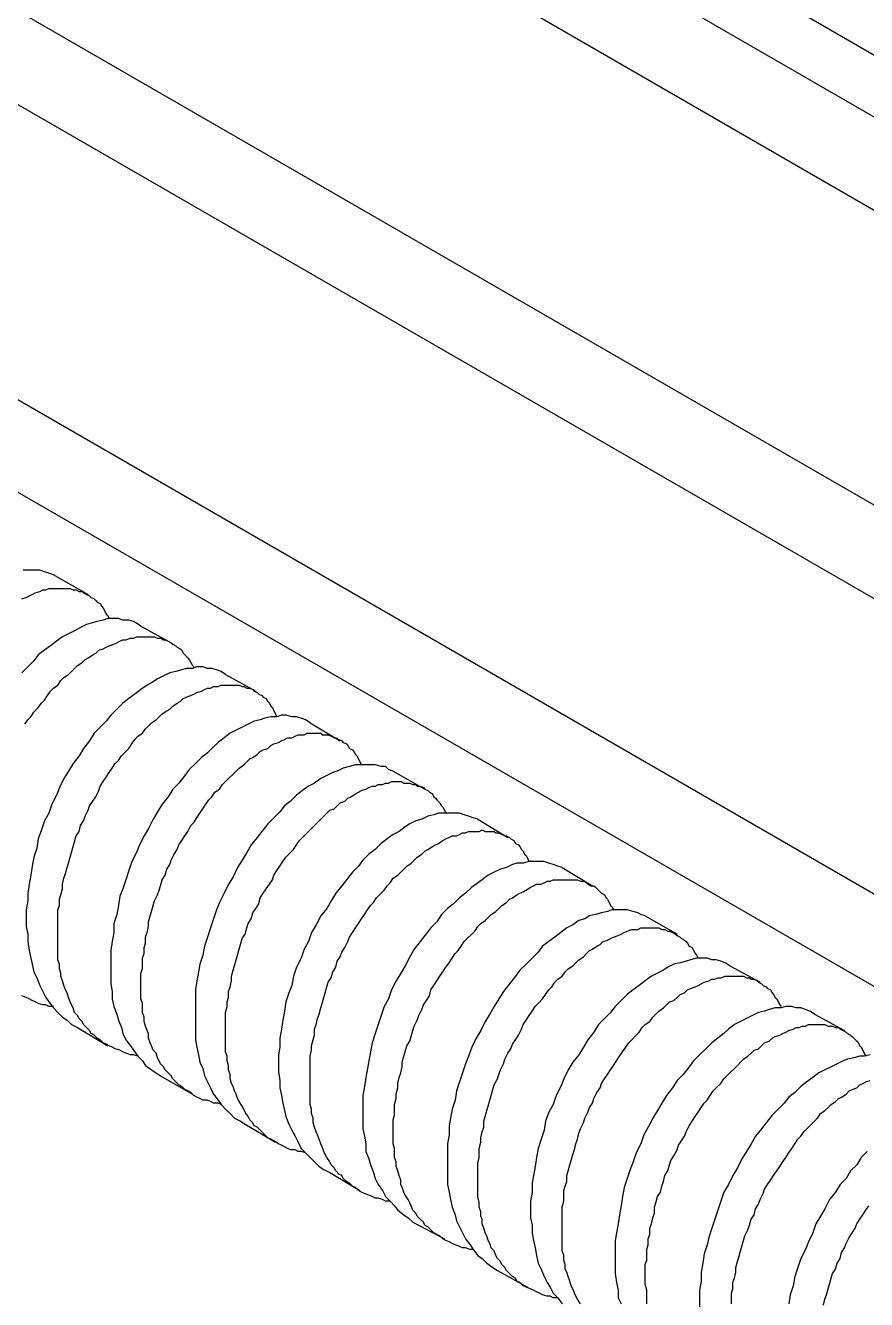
# Model space of a CAD drawing. Extents: x 23 to 317, y -101 to 289.
# Drawn here: x 85.53 to 93.89, y 78.09 to 90.76 of the extents above; entities that cross this region are included whole.
import ezdxf

# ---------------------------------------------------------------- set-up
doc = ezdxf.new("R2010")
doc.units = 0
doc.layers.get('0').update_dxf_attribs({"linetype": 'CONTINUOUS'})

msp = doc.modelspace()

# ---------------------------------------------------------------- linework, layer by layer
at = {"color": 7}
for points in [[(66.250949, 106.472895), (107.510747, 82.63857)], [(67.61677, 105.062047), (107.961018, 81.768047)], [(67.871923, 103.996407), (108.636424, 80.447253)], [(67.61677, 101.204729), (110.37747, 76.51489)], [(67.871923, 100.12408), (110.37747, 75.58433)], [(70.648592, 95.591355), (110.37747, 72.642562)], [(70.813691, 94.570742), (110.37747, 71.727012)], [(85.837721, 85.280158), (85.807703, 85.295167), (85.762676, 85.310176), (85.717649, 85.325185), (85.672622, 85.340194), (85.612586, 85.340194), (85.567559, 85.340194), (85.507523, 85.340194)], [(85.837721, 85.280158), (86.152911, 85.10005)], [(85.492514, 85.055023), (85.537541, 85.070032), (85.567559, 85.085041), (85.597577, 85.10005), (85.627595, 85.115059), (85.672622, 85.130068), (85.70264, 85.145077), (85.732658, 85.145077), (85.762676, 85.160086), (85.792694, 85.160086), (85.822712, 85.160086), (85.85273, 85.160086), (85.897757, 85.160086), (85.927775, 85.160086), (85.942784, 85.160086), (85.972802, 85.160086), (86.00282, 85.145077), (86.032838, 85.145077), (86.062856, 85.130068), (86.092874, 85.130068), (86.107883, 85.115059), (86.137901, 85.10005), (86.16792, 85.085041), (86.182929, 85.070032), (86.212947, 85.055023), (86.227956, 85.040014), (86.242965, 85.025005), (86.272983, 85.009996), (86.287992, 84.979978), (86.303001, 84.964968), (86.31801, 84.93495), (86.333019, 84.904932), (86.348028, 84.889923), (86.363037, 84.859905)], [(86.678226, 84.78486), (86.633199, 84.814878), (86.603181, 84.829887), (86.558154, 84.844896), (86.498118, 84.844896), (86.453091, 84.859905), (86.408064, 84.859905), (86.348028, 84.859905), (86.303001, 84.844896), (86.242965, 84.829887), (86.182929, 84.814878), (86.137901, 84.799869), (86.077865, 84.769851), (86.017829, 84.739833), (85.957793, 84.709815), (85.897757, 84.679797), (85.837721, 84.63477), (85.777685, 84.589743), (85.717649, 84.544716), (85.657613, 84.499689), (85.612586, 84.439653), (85.55255, 84.379617), (85.492514, 84.319581)], [(86.678226, 84.78486), (86.978407, 84.619761)], [(85.522532, 83.809274), (85.55255, 83.854301), (85.582568, 83.884319), (85.612586, 83.929346), (85.657613, 83.974373), (85.687631, 84.0194), (85.717649, 84.049418), (85.747667, 84.094445), (85.777685, 84.139472), (85.807703, 84.16949), (85.85273, 84.199508), (85.882748, 84.244535), (85.912766, 84.274554), (85.957793, 84.304572), (85.987811, 84.33459), (86.017829, 84.364608), (86.047847, 84.394626), (86.092874, 84.424644), (86.122892, 84.454662), (86.152911, 84.469671), (86.197938, 84.499689), (86.227956, 84.514698), (86.257974, 84.544716), (86.303001, 84.559725), (86.333019, 84.574734), (86.363037, 84.589743), (86.408064, 84.604752), (86.438082, 84.619761), (86.4681, 84.63477), (86.498118, 84.649779), (86.528136, 84.649779), (86.573163, 84.664788), (86.603181, 84.664788), (86.633199, 84.679797), (86.663217, 84.679797), (86.693235, 84.679797), (86.723253, 84.679797), (86.753271, 84.679797), (86.783289, 84.679797), (86.813307, 84.679797), (86.843325, 84.664788), (86.873344, 84.664788), (86.903362, 84.649779), (86.918371, 84.649779), (86.948389, 84.63477), (86.978407, 84.619761), (86.993416, 84.604752), (87.023434, 84.589743), (87.038443, 84.574734), (87.068461, 84.559725), (87.08347, 84.544716), (87.098479, 84.514698), (87.113488, 84.499689), (87.143506, 84.469671), (87.158515, 84.454662), (87.173524, 84.424644), (87.188533, 84.394626), (87.203542, 84.379617)], [(87.518731, 84.304572), (87.473704, 84.33459), (87.428677, 84.349599), (87.38365, 84.364608), (87.338623, 84.364608), (87.293596, 84.379617), (87.23356, 84.379617), (87.188533, 84.364608), (87.128497, 84.364608), (87.08347, 84.349599), (87.023434, 84.33459), (86.963398, 84.319581), (86.903362, 84.289563), (86.843325, 84.259545), (86.798298, 84.229526), (86.738262, 84.199508), (86.678226, 84.154481), (86.61819, 84.109454), (86.558154, 84.064427), (86.498118, 84.0194), (86.438082, 83.959364), (86.378046, 83.899328), (86.333019, 83.839292), (86.272983, 83.779256), (86.212947, 83.71922), (86.16792, 83.644175), (86.107883, 83.56913), (86.062856, 83.494084), (86.00282, 83.419039), (85.957793, 83.343994), (85.912766, 83.268949), (85.867739, 83.178895), (85.837721, 83.10385), (85.792694, 83.013796), (85.762676, 82.923742), (85.717649, 82.848697), (85.687631, 82.758642), (85.657613, 82.668588), (85.642604, 82.578534), (85.612586, 82.48848), (85.597577, 82.398426), (85.582568, 82.308372), (85.567559, 82.218318), (85.55255, 82.128264), (85.55255, 82.053218), (85.537541, 81.963164), (85.537541, 81.888119), (85.537541, 81.798065), (85.55255, 81.72302), (85.55255, 81.647975), (85.567559, 81.557921), (85.582568, 81.482876), (85.597577, 81.42284), (85.612586, 81.347794), (85.642604, 81.287758), (85.672622, 81.212713), (85.70264, 81.152677), (85.732658, 81.092641), (85.762676, 81.047614), (85.807703, 80.987578), (85.85273, 80.942551), (85.897757, 80.897524), (85.942784, 80.867506), (85.987811, 80.822479), (86.047847, 80.792461)], [(87.518731, 84.304572), (87.818912, 84.139472)], [(86.648208, 80.507289), (86.603181, 80.522298), (86.573163, 80.522298), (86.528136, 80.537307), (86.498118, 80.552316), (86.4681, 80.567325), (86.423073, 80.582334), (86.393055, 80.597343), (86.363037, 80.612352), (86.333019, 80.627361), (86.303001, 80.64237), (86.272983, 80.672389), (86.242965, 80.687398), (86.212947, 80.717416), (86.182929, 80.732425), (86.16792, 80.762443), (86.137901, 80.792461), (86.107883, 80.822479), (86.092874, 80.852497), (86.062856, 80.882515), (86.047847, 80.912533), (86.017829, 80.942551), (86.00282, 80.987578), (85.987811, 81.017596), (85.972802, 81.047614), (85.957793, 81.092641), (85.942784, 81.137668), (85.927775, 81.167686), (85.912766, 81.212713), (85.897757, 81.25774), (85.882748, 81.302767), (85.882748, 81.332785), (85.867739, 81.377813), (85.867739, 81.42284), (85.85273, 81.467867), (85.85273, 81.527903), (85.85273, 81.57293), (85.85273, 81.617957), (85.85273, 81.662984), (85.85273, 81.708011), (85.85273, 81.768047), (85.85273, 81.813074), (85.85273, 81.858101), (85.85273, 81.918137), (85.85273, 81.963164), (85.867739, 82.008191), (85.867739, 82.068227), (85.882748, 82.113255), (85.897757, 82.173291), (85.897757, 82.218318), (85.912766, 82.278354), (85.927775, 82.323381), (85.942784, 82.383417), (85.957793, 82.428444), (85.972802, 82.48848), (85.987811, 82.533507), (86.00282, 82.593543), (86.017829, 82.63857), (86.032838, 82.698606), (86.062856, 82.743633), (86.077865, 82.803669), (86.107883, 82.848697), (86.122892, 82.893724), (86.152911, 82.95376), (86.16792, 82.998787), (86.197938, 83.043814), (86.227956, 83.088841), (86.257974, 83.148877), (86.272983, 83.193904), (86.303001, 83.238931), (86.333019, 83.283958), (86.363037, 83.328985), (86.393055, 83.374012), (86.423073, 83.419039), (86.453091, 83.449057), (86.483109, 83.494084), (86.528136, 83.539112), (86.558154, 83.56913), (86.588172, 83.614157), (86.61819, 83.659184), (86.648208, 83.689202), (86.693235, 83.71922), (86.723253, 83.764247), (86.753271, 83.794265), (86.783289, 83.824283), (86.828316, 83.854301), (86.858334, 83.884319), (86.888353, 83.914337), (86.93338, 83.944355), (86.963398, 83.959364), (86.993416, 83.989382), (87.038443, 84.0194), (87.068461, 84.034409), (87.098479, 84.064427), (87.128497, 84.079436), (87.173524, 84.094445), (87.203542, 84.109454), (87.23356, 84.124463), (87.278587, 84.139472), (87.308605, 84.154481), (87.338623, 84.16949), (87.368641, 84.16949), (87.398659, 84.184499), (87.443686, 84.184499), (87.473704, 84.199508), (87.503722, 84.199508), (87.53374, 84.199508), (87.563758, 84.199508), (87.593777, 84.199508), (87.623795, 84.199508), (87.653813, 84.199508), (87.683831, 84.184499), (87.69884, 84.184499), (87.728858, 84.16949), (87.758876, 84.16949), (87.788894, 84.154481), (87.803903, 84.139472), (87.833921, 84.124463), (87.84893, 84.109454), (87.878948, 84.094445), (87.893957, 84.079436), (87.923975, 84.064427), (87.938984, 84.034409), (87.953993, 84.0194), (87.969002, 83.989382), (87.984011, 83.974373), (87.99902, 83.944355), (88.014029, 83.914337), (88.029038, 83.884319)], [(88.359237, 83.824283), (88.31421, 83.854301), (88.269182, 83.86931), (88.224155, 83.884319), (88.179128, 83.884319), (88.119092, 83.899328), (88.074065, 83.899328), (88.029038, 83.884319), (87.969002, 83.884319), (87.908966, 83.86931), (87.863939, 83.854301), (87.803903, 83.839292), (87.743867, 83.809274), (87.683831, 83.779256), (87.623795, 83.749238), (87.563758, 83.71922), (87.503722, 83.674193), (87.443686, 83.629166), (87.398659, 83.584139), (87.338623, 83.524102), (87.278587, 83.479075), (87.218551, 83.419039), (87.158515, 83.359003), (87.113488, 83.298967), (87.053452, 83.223922), (86.993416, 83.163886), (86.948389, 83.088841), (86.888353, 83.013796), (86.843325, 82.938751), (86.798298, 82.863706), (86.753271, 82.773651), (86.708244, 82.698606), (86.663217, 82.608552), (86.633199, 82.533507), (86.588172, 82.443453), (86.558154, 82.353399), (86.528136, 82.263345), (86.498118, 82.173291), (86.4681, 82.098246), (86.453091, 82.008191), (86.438082, 81.918137), (86.408064, 81.828083), (86.408064, 81.738029), (86.393055, 81.647975), (86.378046, 81.557921), (86.378046, 81.482876), (86.378046, 81.392822), (86.378046, 81.317776), (86.378046, 81.227722), (86.393055, 81.152677), (86.393055, 81.077632), (86.408064, 81.002587), (86.438082, 80.927542), (86.453091, 80.867506), (86.483109, 80.792461), (86.498118, 80.732425), (86.528136, 80.672389), (86.573163, 80.612352), (86.603181, 80.567325), (86.648208, 80.507289), (86.693235, 80.462262), (86.723253, 80.417235), (86.783289, 80.372208), (86.828316, 80.34219), (86.873344, 80.312172)], [(88.359237, 83.824283), (88.659417, 83.644175)], [(87.473704, 80.027001), (87.443686, 80.04201), (87.398659, 80.04201), (87.368641, 80.057019), (87.338623, 80.072028), (87.293596, 80.072028), (87.263578, 80.087037), (87.23356, 80.102046), (87.203542, 80.117055), (87.173524, 80.147073), (87.143506, 80.162082), (87.113488, 80.177091), (87.08347, 80.207109), (87.053452, 80.222118), (87.023434, 80.252136), (86.993416, 80.282154), (86.978407, 80.312172), (86.948389, 80.34219), (86.918371, 80.372208), (86.903362, 80.402226), (86.873344, 80.432244), (86.858334, 80.462262), (86.843325, 80.49228), (86.828316, 80.537307), (86.798298, 80.567325), (86.783289, 80.612352), (86.76828, 80.64237), (86.753271, 80.687398), (86.753271, 80.732425), (86.738262, 80.762443), (86.723253, 80.80747), (86.708244, 80.852497), (86.708244, 80.897524), (86.693235, 80.942551), (86.693235, 80.987578), (86.693235, 81.032605), (86.678226, 81.077632), (86.678226, 81.137668), (86.678226, 81.182695), (86.678226, 81.227722), (86.678226, 81.272749), (86.678226, 81.332785), (86.693235, 81.377813), (86.693235, 81.42284), (86.693235, 81.482876), (86.708244, 81.527903), (86.708244, 81.587939), (86.723253, 81.632966), (86.723253, 81.693002), (86.738262, 81.738029), (86.753271, 81.798065), (86.753271, 81.843092), (86.76828, 81.903128), (86.783289, 81.948155), (86.798298, 82.008191), (86.813307, 82.053218), (86.843325, 82.113255), (86.858334, 82.158282), (86.873344, 82.203309), (86.888353, 82.263345), (86.918371, 82.308372), (86.93338, 82.368408), (86.963398, 82.413435), (86.978407, 82.458462), (87.008425, 82.518498), (87.038443, 82.563525), (87.053452, 82.608552), (87.08347, 82.653579), (87.113488, 82.698606), (87.143506, 82.743633), (87.173524, 82.803669), (87.203542, 82.833688), (87.23356, 82.878715), (87.263578, 82.923742), (87.293596, 82.968769), (87.323614, 83.013796), (87.353632, 83.058823), (87.38365, 83.088841), (87.413668, 83.133868), (87.458695, 83.163886), (87.488713, 83.208913), (87.518731, 83.238931), (87.548749, 83.268949), (87.593777, 83.313976), (87.623795, 83.343994), (87.653813, 83.374012), (87.69884, 83.40403), (87.728858, 83.434048), (87.758876, 83.464066), (87.788894, 83.479075), (87.833921, 83.509093), (87.863939, 83.539112), (87.893957, 83.554121), (87.938984, 83.56913), (87.969002, 83.599148), (87.99902, 83.614157), (88.044047, 83.629166), (88.074065, 83.644175), (88.104083, 83.659184), (88.134101, 83.674193), (88.179128, 83.674193), (88.209146, 83.689202), (88.239164, 83.704211), (88.269182, 83.704211), (88.2992, 83.704211), (88.329219, 83.71922), (88.359237, 83.71922), (88.404264, 83.71922), (88.434282, 83.71922), (88.4643, 83.71922), (88.479309, 83.704211), (88.509327, 83.704211), (88.539345, 83.704211), (88.569363, 83.689202), (88.599381, 83.674193), (88.61439, 83.674193), (88.644408, 83.659184), (88.674426, 83.644175), (88.689435, 83.629166), (88.719453, 83.614157), (88.734462, 83.599148), (88.749471, 83.56913), (88.779489, 83.554121), (88.794498, 83.539112), (88.809507, 83.509093), (88.824516, 83.494084), (88.839525, 83.464066), (88.854534, 83.434048), (88.869543, 83.40403)], [(89.184733, 83.343994), (89.139706, 83.359003), (89.109688, 83.389021), (89.064661, 83.389021), (89.004624, 83.40403), (88.959597, 83.40403), (88.91457, 83.40403), (88.854534, 83.40403), (88.809507, 83.40403), (88.749471, 83.389021), (88.689435, 83.374012), (88.629399, 83.343994), (88.584372, 83.328985), (88.524336, 83.298967), (88.4643, 83.268949), (88.404264, 83.223922), (88.344228, 83.193904), (88.284191, 83.148877), (88.224155, 83.10385), (88.164119, 83.043814), (88.104083, 82.998787), (88.059056, 82.938751), (87.99902, 82.878715), (87.938984, 82.818679), (87.878948, 82.743633), (87.833921, 82.683597), (87.773885, 82.608552), (87.728858, 82.533507), (87.683831, 82.458462), (87.638804, 82.383417), (87.593777, 82.293363), (87.548749, 82.218318), (87.503722, 82.128264), (87.458695, 82.038209), (87.428677, 81.963164), (87.398659, 81.87311), (87.368641, 81.783056), (87.338623, 81.693002), (87.308605, 81.602948), (87.293596, 81.512894), (87.263578, 81.42284), (87.248569, 81.347794), (87.23356, 81.25774), (87.218551, 81.167686), (87.218551, 81.077632), (87.218551, 81.002587), (87.218551, 80.912533), (87.218551, 80.837488), (87.218551, 80.747434), (87.218551, 80.672389), (87.23356, 80.597343), (87.248569, 80.522298), (87.263578, 80.447253), (87.293596, 80.387217), (87.308605, 80.312172), (87.338623, 80.252136), (87.368641, 80.1921), (87.398659, 80.132064), (87.443686, 80.072028), (87.473704, 80.027001), (87.518731, 79.981974), (87.563758, 79.936947), (87.608786, 79.891919), (87.668822, 79.861901), (87.713849, 79.831883)], [(89.184733, 83.343994), (89.499922, 83.163886)], [(88.31421, 79.546712), (88.269182, 79.561721), (88.239164, 79.561721), (88.209146, 79.57673), (88.164119, 79.57673), (88.134101, 79.591739), (88.104083, 79.606748), (88.074065, 79.621757), (88.044047, 79.636766), (87.99902, 79.666784), (87.969002, 79.681793), (87.938984, 79.696802), (87.908966, 79.72682), (87.893957, 79.741829), (87.863939, 79.771847), (87.833921, 79.801865), (87.803903, 79.816874), (87.788894, 79.846892), (87.758876, 79.87691), (87.743867, 79.906928), (87.713849, 79.951956), (87.69884, 79.981974), (87.683831, 80.011992), (87.653813, 80.057019), (87.638804, 80.087037), (87.623795, 80.132064), (87.608786, 80.162082), (87.593777, 80.207109), (87.578767, 80.237127), (87.563758, 80.282154), (87.563758, 80.327181), (87.548749, 80.372208), (87.548749, 80.417235), (87.53374, 80.462262), (87.53374, 80.507289), (87.518731, 80.552316), (87.518731, 80.597343), (87.518731, 80.64237), (87.518731, 80.702407), (87.518731, 80.747434), (87.518731, 80.792461), (87.518731, 80.837488), (87.518731, 80.897524), (87.518731, 80.942551), (87.53374, 81.002587), (87.53374, 81.047614), (87.548749, 81.092641), (87.548749, 81.152677), (87.563758, 81.197704), (87.578767, 81.25774), (87.578767, 81.302767), (87.593777, 81.362803), (87.608786, 81.407831), (87.623795, 81.467867), (87.638804, 81.512894), (87.653813, 81.57293), (87.668822, 81.617957), (87.683831, 81.677993), (87.713849, 81.72302), (87.728858, 81.783056), (87.743867, 81.828083), (87.773885, 81.87311), (87.788894, 81.933146), (87.818912, 81.978173), (87.84893, 82.0232), (87.863939, 82.083236), (87.893957, 82.128264), (87.923975, 82.173291), (87.953993, 82.218318), (87.984011, 82.263345), (87.99902, 82.308372), (88.029038, 82.353399), (88.059056, 82.398426), (88.089074, 82.443453), (88.119092, 82.48848), (88.164119, 82.533507), (88.194137, 82.563525), (88.224155, 82.608552), (88.254173, 82.653579), (88.284191, 82.683597), (88.329219, 82.728624), (88.359237, 82.758642), (88.389255, 82.78866), (88.419273, 82.818679), (88.4643, 82.863706), (88.494318, 82.893724), (88.524336, 82.923742), (88.554354, 82.95376), (88.599381, 82.968769), (88.629399, 82.998787), (88.659417, 83.028805), (88.704444, 83.043814), (88.734462, 83.073832), (88.76448, 83.088841), (88.809507, 83.118859), (88.839525, 83.133868), (88.869543, 83.148877), (88.91457, 83.163886), (88.944588, 83.178895), (88.974606, 83.193904), (89.004624, 83.193904), (89.034643, 83.208913), (89.07967, 83.208913), (89.109688, 83.223922), (89.139706, 83.223922), (89.169724, 83.238931), (89.199742, 83.238931), (89.22976, 83.238931), (89.259778, 83.238931), (89.289796, 83.223922), (89.319814, 83.223922), (89.349832, 83.223922), (89.37985, 83.208913), (89.409868, 83.208913), (89.424877, 83.193904), (89.454895, 83.193904), (89.484913, 83.178895), (89.499922, 83.163886), (89.52994, 83.148877), (89.544949, 83.133868), (89.574967, 83.118859), (89.589976, 83.088841), (89.604985, 83.073832), (89.619994, 83.058823), (89.650012, 83.028805), (89.665021, 82.998787), (89.68003, 82.983778), (89.695039, 82.95376), (89.710048, 82.923742)], [(90.025238, 82.863706), (89.980211, 82.878715), (89.935184, 82.893724), (89.890157, 82.908733), (89.84513, 82.923742), (89.800103, 82.923742), (89.740066, 82.923742), (89.695039, 82.923742), (89.635003, 82.923742), (89.589976, 82.908733), (89.52994, 82.893724), (89.469904, 82.863706), (89.409868, 82.848697), (89.349832, 82.818679), (89.304805, 82.78866), (89.244769, 82.743633), (89.184733, 82.713615), (89.124697, 82.668588), (89.064661, 82.623561), (89.004624, 82.563525), (88.944588, 82.518498), (88.884552, 82.458462), (88.839525, 82.398426), (88.779489, 82.33839), (88.719453, 82.263345), (88.674426, 82.203309), (88.61439, 82.128264), (88.569363, 82.053218), (88.524336, 81.978173), (88.4643, 81.903128), (88.419273, 81.813074), (88.374246, 81.738029), (88.344228, 81.647975), (88.2992, 81.57293), (88.269182, 81.482876), (88.224155, 81.392822), (88.194137, 81.302767), (88.179128, 81.212713), (88.14911, 81.137668), (88.119092, 81.047614), (88.104083, 80.95756), (88.089074, 80.867506), (88.074065, 80.777452), (88.059056, 80.687398), (88.059056, 80.597343), (88.044047, 80.522298), (88.044047, 80.432244), (88.044047, 80.357199), (88.059056, 80.267145), (88.059056, 80.1921), (88.074065, 80.117055), (88.089074, 80.04201), (88.104083, 79.966965), (88.119092, 79.906928), (88.14911, 79.831883), (88.179128, 79.771847), (88.209146, 79.711811), (88.239164, 79.651775), (88.269182, 79.591739), (88.31421, 79.546712), (88.359237, 79.501685), (88.404264, 79.456658), (88.449291, 79.411631), (88.494318, 79.381613), (88.554354, 79.351595)], [(90.025238, 82.863706), (90.325418, 82.683597)], [(89.154715, 79.066423), (89.109688, 79.066423), (89.07967, 79.081432), (89.034643, 79.096441), (89.004624, 79.096441), (88.974606, 79.11145), (88.944588, 79.126459), (88.899561, 79.141468), (88.869543, 79.156477), (88.839525, 79.171486), (88.809507, 79.201504), (88.779489, 79.216514), (88.749471, 79.246532), (88.719453, 79.261541), (88.689435, 79.291559), (88.674426, 79.321577), (88.644408, 79.336586), (88.61439, 79.366604), (88.599381, 79.396622), (88.569363, 79.42664), (88.554354, 79.456658), (88.524336, 79.501685), (88.509327, 79.531703), (88.494318, 79.561721), (88.479309, 79.606748), (88.4643, 79.636766), (88.449291, 79.681793), (88.434282, 79.72682), (88.419273, 79.756838), (88.404264, 79.801865), (88.389255, 79.846892), (88.389255, 79.891919), (88.374246, 79.936947), (88.374246, 79.981974), (88.359237, 80.027001), (88.359237, 80.072028), (88.359237, 80.117055), (88.359237, 80.162082), (88.359237, 80.207109), (88.359237, 80.267145), (88.359237, 80.312172), (88.359237, 80.357199), (88.359237, 80.417235), (88.359237, 80.462262), (88.359237, 80.507289), (88.374246, 80.567325), (88.374246, 80.612352), (88.389255, 80.672389), (88.404264, 80.717416), (88.404264, 80.777452), (88.419273, 80.822479), (88.434282, 80.882515), (88.449291, 80.927542), (88.4643, 80.987578), (88.479309, 81.032605), (88.494318, 81.092641), (88.509327, 81.137668), (88.524336, 81.197704), (88.539345, 81.242731), (88.569363, 81.287758), (88.584372, 81.347794), (88.61439, 81.392822), (88.629399, 81.452858), (88.659417, 81.497885), (88.674426, 81.542912), (88.704444, 81.587939), (88.734462, 81.647975), (88.749471, 81.693002), (88.779489, 81.738029), (88.809507, 81.783056), (88.839525, 81.828083), (88.869543, 81.87311), (88.899561, 81.918137), (88.929579, 81.963164), (88.959597, 82.008191), (88.989615, 82.038209), (89.019633, 82.083236), (89.064661, 82.128264), (89.094679, 82.158282), (89.124697, 82.203309), (89.154715, 82.233327), (89.184733, 82.278354), (89.22976, 82.308372), (89.259778, 82.33839), (89.289796, 82.368408), (89.319814, 82.398426), (89.364841, 82.428444), (89.394859, 82.458462), (89.424877, 82.48848), (89.469904, 82.518498), (89.499922, 82.548516), (89.52994, 82.563525), (89.574967, 82.593543), (89.604985, 82.608552), (89.635003, 82.623561), (89.68003, 82.653579), (89.710048, 82.668588), (89.740066, 82.683597), (89.770085, 82.698606), (89.815112, 82.698606), (89.84513, 82.713615), (89.875148, 82.728624), (89.905166, 82.728624), (89.935184, 82.743633), (89.980211, 82.743633), (90.010229, 82.743633), (90.040247, 82.743633), (90.070265, 82.758642), (90.100283, 82.743633), (90.130301, 82.743633), (90.160319, 82.743633), (90.190337, 82.743633), (90.205346, 82.728624), (90.235364, 82.728624), (90.265382, 82.713615), (90.2954, 82.698606), (90.310409, 82.698606), (90.340427, 82.683597), (90.355436, 82.668588), (90.385454, 82.653579), (90.400463, 82.623561), (90.430481, 82.608552), (90.44549, 82.593543), (90.460499, 82.563525), (90.475509, 82.548516), (90.490518, 82.518498), (90.505527, 82.503489), (90.520536, 82.473471), (90.535545, 82.443453)], [(90.865743, 82.383417), (90.820716, 82.398426), (90.775689, 82.413435), (90.730662, 82.428444), (90.685635, 82.443453), (90.625599, 82.443453), (90.580572, 82.443453), (90.535545, 82.443453), (90.475509, 82.428444), (90.415472, 82.428444), (90.370445, 82.413435), (90.310409, 82.383417), (90.250373, 82.368408), (90.190337, 82.33839), (90.130301, 82.308372), (90.070265, 82.263345), (90.010229, 82.218318), (89.965202, 82.1883), (89.905166, 82.128264), (89.84513, 82.083236), (89.785094, 82.0232), (89.725057, 81.978173), (89.665021, 81.918137), (89.619994, 81.843092), (89.559958, 81.783056), (89.499922, 81.708011), (89.454895, 81.647975), (89.394859, 81.57293), (89.349832, 81.497885), (89.304805, 81.407831), (89.259778, 81.332785), (89.214751, 81.25774), (89.169724, 81.167686), (89.139706, 81.077632), (89.094679, 81.002587), (89.064661, 80.912533), (89.034643, 80.822479), (89.004624, 80.732425), (88.974606, 80.64237), (88.959597, 80.552316), (88.944588, 80.462262), (88.929579, 80.387217), (88.91457, 80.297163), (88.899561, 80.207109), (88.884552, 80.117055), (88.884552, 80.04201), (88.884552, 79.951956), (88.884552, 79.87691), (88.884552, 79.786856), (88.899561, 79.711811), (88.91457, 79.636766), (88.91457, 79.561721), (88.944588, 79.486676), (88.959597, 79.42664), (88.989615, 79.351595), (89.004624, 79.291559), (89.034643, 79.231523), (89.07967, 79.171486), (89.109688, 79.11145), (89.154715, 79.066423), (89.199742, 79.021396), (89.22976, 78.976369), (89.289796, 78.931342), (89.334823, 78.901324), (89.37985, 78.856297)], [(90.865743, 82.383417), (91.165923, 82.203309)], [(89.980211, 78.586135), (89.950193, 78.586135), (89.905166, 78.601144), (89.875148, 78.601144), (89.84513, 78.616153), (89.800103, 78.631162), (89.770085, 78.646171), (89.740066, 78.66118), (89.710048, 78.676189), (89.68003, 78.691198), (89.650012, 78.721216), (89.619994, 78.736225), (89.589976, 78.751234), (89.559958, 78.781252), (89.52994, 78.81127), (89.499922, 78.826279), (89.484913, 78.856297), (89.454895, 78.886315), (89.424877, 78.916333), (89.409868, 78.946351), (89.37985, 78.976369), (89.364841, 79.021396), (89.349832, 79.051414), (89.334823, 79.081432), (89.304805, 79.126459), (89.289796, 79.156477), (89.274787, 79.201504), (89.259778, 79.231523), (89.259778, 79.27655), (89.244769, 79.321577), (89.22976, 79.366604), (89.214751, 79.411631), (89.214751, 79.456658), (89.199742, 79.501685), (89.199742, 79.546712), (89.199742, 79.591739), (89.184733, 79.636766), (89.184733, 79.681793), (89.184733, 79.72682), (89.184733, 79.786856), (89.184733, 79.831883), (89.184733, 79.87691), (89.199742, 79.921937), (89.199742, 79.981974), (89.199742, 80.027001), (89.214751, 80.087037), (89.214751, 80.132064), (89.22976, 80.1921), (89.22976, 80.237127), (89.244769, 80.297163), (89.259778, 80.34219), (89.274787, 80.402226), (89.274787, 80.447253), (89.289796, 80.507289), (89.304805, 80.552316), (89.319814, 80.612352), (89.349832, 80.65738), (89.364841, 80.702407), (89.37985, 80.762443), (89.394859, 80.80747), (89.424877, 80.867506), (89.439886, 80.912533), (89.469904, 80.972569), (89.484913, 81.017596), (89.514931, 81.062623), (89.544949, 81.10765), (89.559958, 81.167686), (89.589976, 81.212713), (89.619994, 81.25774), (89.650012, 81.302767), (89.68003, 81.347794), (89.710048, 81.392822), (89.740066, 81.437849), (89.770085, 81.482876), (89.800103, 81.527903), (89.830121, 81.557921), (89.860139, 81.602948), (89.890157, 81.647975), (89.920175, 81.677993), (89.965202, 81.72302), (89.99522, 81.753038), (90.025238, 81.798065), (90.055256, 81.828083), (90.100283, 81.858101), (90.130301, 81.888119), (90.160319, 81.918137), (90.205346, 81.948155), (90.235364, 81.978173), (90.265382, 82.008191), (90.310409, 82.038209), (90.340427, 82.068227), (90.370445, 82.083236), (90.415472, 82.113255), (90.44549, 82.128264), (90.475509, 82.143273), (90.505527, 82.158282), (90.550554, 82.1883), (90.580572, 82.203309), (90.61059, 82.218318), (90.655617, 82.218318), (90.685635, 82.233327), (90.715653, 82.248336), (90.745671, 82.248336), (90.775689, 82.263345), (90.805707, 82.263345), (90.850734, 82.263345), (90.880752, 82.263345), (90.91077, 82.263345), (90.940788, 82.263345), (90.970806, 82.263345), (91.000824, 82.263345), (91.015833, 82.263345), (91.045851, 82.248336), (91.075869, 82.248336), (91.105887, 82.233327), (91.120896, 82.218318), (91.150914, 82.203309), (91.180932, 82.203309), (91.195942, 82.1883), (91.22596, 82.158282), (91.240969, 82.143273), (91.255978, 82.128264), (91.285996, 82.113255), (91.301005, 82.083236), (91.316014, 82.068227), (91.331023, 82.038209), (91.346032, 82.008191), (91.361041, 81.993182), (91.37605, 81.963164)], [(91.691239, 81.903128), (91.646212, 81.918137), (91.616194, 81.933146), (91.571167, 81.948155), (91.511131, 81.963164), (91.466104, 81.963164), (91.421077, 81.963164), (91.361041, 81.963164), (91.316014, 81.948155), (91.255978, 81.933146), (91.195942, 81.918137), (91.135905, 81.903128), (91.090878, 81.87311), (91.030842, 81.858101), (90.970806, 81.813074), (90.91077, 81.783056), (90.850734, 81.738029), (90.790698, 81.693002), (90.730662, 81.647975), (90.670626, 81.602948), (90.625599, 81.542912), (90.565563, 81.482876), (90.505527, 81.42284), (90.44549, 81.362803), (90.400463, 81.302767), (90.340427, 81.227722), (90.280391, 81.152677), (90.235364, 81.077632), (90.190337, 81.002587), (90.14531, 80.927542), (90.100283, 80.852497), (90.055256, 80.762443), (90.010229, 80.687398), (89.965202, 80.597343), (89.935184, 80.507289), (89.905166, 80.432244), (89.875148, 80.34219), (89.84513, 80.252136), (89.815112, 80.162082), (89.800103, 80.072028), (89.770085, 79.981974), (89.755076, 79.891919), (89.740066, 79.816874), (89.740066, 79.72682), (89.725057, 79.636766), (89.725057, 79.546712), (89.725057, 79.471667), (89.725057, 79.381613), (89.725057, 79.306568), (89.725057, 79.231523), (89.740066, 79.156477), (89.755076, 79.081432), (89.770085, 79.006387), (89.800103, 78.931342), (89.815112, 78.871306), (89.84513, 78.81127), (89.875148, 78.751234), (89.905166, 78.691198), (89.950193, 78.631162), (89.980211, 78.586135), (90.025238, 78.526099), (90.070265, 78.496081), (90.115292, 78.451053), (90.175328, 78.406026), (90.220355, 78.376008)], [(91.691239, 81.903128), (92.006429, 81.72302)], [(90.820716, 78.105846), (90.775689, 78.105846), (90.745671, 78.120855), (90.715653, 78.120855), (90.670626, 78.135864), (90.640608, 78.150873), (90.61059, 78.165882), (90.580572, 78.180891), (90.550554, 78.1959), (90.505527, 78.210909), (90.475509, 78.225918), (90.44549, 78.255936), (90.415472, 78.270945), (90.400463, 78.300963), (90.370445, 78.315972), (90.340427, 78.34599), (90.310409, 78.376008), (90.2954, 78.406026), (90.265382, 78.436044), (90.250373, 78.466062), (90.220355, 78.496081), (90.205346, 78.526099), (90.190337, 78.571126), (90.160319, 78.601144), (90.14531, 78.646171), (90.130301, 78.676189), (90.115292, 78.721216), (90.100283, 78.751234), (90.085274, 78.796261), (90.070265, 78.841288), (90.070265, 78.886315), (90.055256, 78.916333), (90.055256, 78.96136), (90.040247, 79.006387), (90.040247, 79.051414), (90.025238, 79.11145), (90.025238, 79.156477), (90.025238, 79.201504), (90.025238, 79.246532), (90.025238, 79.291559), (90.025238, 79.351595), (90.025238, 79.396622), (90.025238, 79.441649), (90.040247, 79.501685), (90.040247, 79.546712), (90.040247, 79.591739), (90.055256, 79.651775), (90.055256, 79.696802), (90.070265, 79.756838), (90.085274, 79.801865), (90.085274, 79.861901), (90.100283, 79.906928), (90.115292, 79.966965), (90.130301, 80.011992), (90.14531, 80.072028), (90.160319, 80.117055), (90.175328, 80.177091), (90.190337, 80.222118), (90.220355, 80.282154), (90.235364, 80.327181), (90.250373, 80.372208), (90.280391, 80.432244), (90.2954, 80.477271), (90.325418, 80.537307), (90.355436, 80.582334), (90.370445, 80.627361), (90.400463, 80.672389), (90.430481, 80.717416), (90.460499, 80.777452), (90.475509, 80.822479), (90.505527, 80.867506), (90.535545, 80.912533), (90.565563, 80.95756), (90.595581, 81.002587), (90.625599, 81.032605), (90.670626, 81.077632), (90.700644, 81.122659), (90.730662, 81.167686), (90.76068, 81.197704), (90.790698, 81.242731), (90.820716, 81.272749), (90.865743, 81.302767), (90.895761, 81.347794), (90.925779, 81.377813), (90.970806, 81.407831), (91.000824, 81.437849), (91.030842, 81.467867), (91.075869, 81.497885), (91.105887, 81.527903), (91.135905, 81.557921), (91.165923, 81.57293), (91.210951, 81.602948), (91.240969, 81.617957), (91.270987, 81.647975), (91.316014, 81.662984), (91.346032, 81.677993), (91.37605, 81.693002), (91.421077, 81.708011), (91.451095, 81.72302), (91.481113, 81.738029), (91.511131, 81.753038), (91.556158, 81.768047), (91.586176, 81.768047), (91.616194, 81.768047), (91.646212, 81.783056), (91.67623, 81.783056), (91.706248, 81.783056), (91.736266, 81.783056), (91.766284, 81.783056), (91.796302, 81.783056), (91.82632, 81.783056), (91.856338, 81.768047), (91.886356, 81.768047), (91.916375, 81.753038), (91.931384, 81.753038), (91.961402, 81.738029), (91.99142, 81.72302), (92.006429, 81.708011), (92.036447, 81.693002), (92.051456, 81.677993), (92.081474, 81.662984), (92.096483, 81.647975), (92.111492, 81.632966), (92.126501, 81.602948), (92.156519, 81.587939), (92.171528, 81.557921), (92.186537, 81.527903), (92.201546, 81.512894), (92.216555, 81.482876)], [(92.531744, 81.407831), (92.486717, 81.437849), (92.44169, 81.452858), (92.396663, 81.467867), (92.351636, 81.467867), (92.306609, 81.482876), (92.246573, 81.482876), (92.201546, 81.482876), (92.14151, 81.467867), (92.096483, 81.452858), (92.036447, 81.437849), (91.976411, 81.42284), (91.916375, 81.392822), (91.871347, 81.362803), (91.811311, 81.332785), (91.751275, 81.302767), (91.691239, 81.25774), (91.631203, 81.212713), (91.571167, 81.167686), (91.511131, 81.122659), (91.451095, 81.062623), (91.391059, 81.002587), (91.346032, 80.942551), (91.285996, 80.882515), (91.22596, 80.822479), (91.180932, 80.747434), (91.120896, 80.672389), (91.075869, 80.597343), (91.030842, 80.522298), (90.970806, 80.447253), (90.925779, 80.372208), (90.880752, 80.282154), (90.850734, 80.207109), (90.805707, 80.117055), (90.775689, 80.027001), (90.730662, 79.951956), (90.700644, 79.861901), (90.685635, 79.771847), (90.655617, 79.681793), (90.625599, 79.591739), (90.61059, 79.501685), (90.595581, 79.411631), (90.580572, 79.321577), (90.565563, 79.246532), (90.565563, 79.156477), (90.550554, 79.066423), (90.550554, 78.991378), (90.550554, 78.901324), (90.565563, 78.826279), (90.565563, 78.751234), (90.580572, 78.676189), (90.595581, 78.601144), (90.61059, 78.526099), (90.625599, 78.451053), (90.655617, 78.391017), (90.685635, 78.315972), (90.715653, 78.255936), (90.745671, 78.210909), (90.775689, 78.150873), (90.820716, 78.105846), (90.865743, 78.04581)], [(92.531744, 81.407831), (92.831925, 81.242731)], [(91.045851, 78.04581), (91.015833, 78.090837), (91.000824, 78.120855), (90.985815, 78.150873), (90.970806, 78.1959), (90.955797, 78.225918), (90.940788, 78.270945), (90.925779, 78.315972), (90.91077, 78.360999), (90.895761, 78.391017), (90.895761, 78.436044), (90.880752, 78.481071), (90.880752, 78.526099), (90.865743, 78.571126), (90.865743, 78.616153), (90.865743, 78.66118), (90.865743, 78.721216), (90.865743, 78.766243), (90.865743, 78.81127), (90.865743, 78.856297), (90.865743, 78.916333), (90.865743, 78.96136), (90.865743, 79.006387), (90.880752, 79.066423), (90.880752, 79.11145), (90.880752, 79.171486), (90.895761, 79.216514), (90.91077, 79.261541), (90.91077, 79.321577), (90.925779, 79.366604), (90.940788, 79.42664), (90.955797, 79.471667), (90.970806, 79.531703), (90.985815, 79.57673), (91.000824, 79.636766), (91.015833, 79.681793), (91.030842, 79.741829), (91.045851, 79.786856), (91.075869, 79.846892), (91.090878, 79.891919), (91.120896, 79.951956), (91.135905, 79.996983), (91.165923, 80.04201), (91.180932, 80.087037), (91.210951, 80.147073), (91.240969, 80.1921), (91.255978, 80.237127), (91.285996, 80.282154), (91.316014, 80.327181), (91.346032, 80.372208), (91.37605, 80.417235), (91.406068, 80.462262), (91.436086, 80.507289), (91.466104, 80.552316), (91.496122, 80.597343), (91.52614, 80.64237), (91.556158, 80.672389), (91.601185, 80.717416), (91.631203, 80.747434), (91.661221, 80.792461), (91.691239, 80.822479), (91.736266, 80.852497), (91.766284, 80.897524), (91.796302, 80.927542), (91.82632, 80.95756), (91.871347, 80.987578), (91.901366, 81.017596), (91.931384, 81.047614), (91.976411, 81.062623), (92.006429, 81.092641), (92.036447, 81.122659), (92.081474, 81.137668), (92.111492, 81.167686), (92.14151, 81.182695), (92.186537, 81.197704), (92.216555, 81.212713), (92.246573, 81.227722), (92.276591, 81.242731), (92.321618, 81.25774), (92.351636, 81.272749), (92.381654, 81.272749), (92.411672, 81.287758), (92.44169, 81.287758), (92.486717, 81.302767), (92.516735, 81.302767), (92.546753, 81.302767), (92.576771, 81.302767), (92.606789, 81.302767), (92.636808, 81.302767), (92.666826, 81.302767), (92.696844, 81.287758), (92.726862, 81.287758), (92.741871, 81.272749), (92.771889, 81.272749), (92.801907, 81.25774), (92.816916, 81.242731), (92.846934, 81.227722), (92.861943, 81.212713), (92.891961, 81.197704), (92.90697, 81.182695), (92.936988, 81.167686), (92.951997, 81.137668), (92.967006, 81.122659), (92.982015, 81.092641), (92.997024, 81.077632), (93.012033, 81.047614), (93.027042, 81.017596), (93.042051, 81.002587)], [(85.807703, 81.002587), (85.762676, 81.002587), (85.732658, 81.017596), (85.70264, 81.017596), (85.657613, 81.032605), (85.627595, 81.047614), (85.597577, 81.062623), (85.567559, 81.077632), (85.537541, 81.092641), (85.492514, 81.10765)], [(93.37225, 80.927542), (93.327222, 80.95756), (93.282195, 80.972569), (93.237168, 80.987578), (93.192141, 80.987578), (93.147114, 81.002587), (93.087078, 81.002587), (93.042051, 80.987578), (92.982015, 80.987578), (92.921979, 80.972569), (92.876952, 80.95756), (92.816916, 80.942551), (92.75688, 80.912533), (92.696844, 80.882515), (92.636808, 80.852497), (92.576771, 80.822479), (92.516735, 80.777452), (92.471708, 80.732425), (92.411672, 80.687398), (92.351636, 80.64237), (92.2916, 80.582334), (92.231564, 80.522298), (92.171528, 80.462262), (92.126501, 80.402226), (92.066465, 80.327181), (92.006429, 80.267145), (91.961402, 80.1921), (91.901366, 80.117055), (91.856338, 80.04201), (91.811311, 79.966965), (91.766284, 79.891919), (91.721257, 79.801865), (91.67623, 79.72682), (91.646212, 79.636766), (91.601185, 79.546712), (91.571167, 79.456658), (91.541149, 79.381613), (91.511131, 79.291559), (91.481113, 79.201504), (91.466104, 79.11145), (91.451095, 79.021396), (91.436086, 78.931342), (91.421077, 78.841288), (91.406068, 78.751234), (91.391059, 78.676189), (91.391059, 78.586135), (91.391059, 78.496081), (91.391059, 78.421035), (91.391059, 78.34599), (91.406068, 78.255936), (91.421077, 78.180891), (91.421077, 78.105846), (91.451095, 78.04581)], [(93.37225, 80.927542), (93.67243, 80.762443)], [(86.047847, 80.792461), (86.348028, 80.612352)], [(91.706248, 78.04581), (91.706248, 78.090837), (91.706248, 78.135864), (91.706248, 78.180891), (91.691239, 78.240927), (91.691239, 78.285954), (91.691239, 78.330981), (91.691239, 78.376008), (91.691239, 78.436044), (91.706248, 78.481071), (91.706248, 78.526099), (91.706248, 78.586135), (91.721257, 78.631162), (91.721257, 78.691198), (91.736266, 78.736225), (91.736266, 78.796261), (91.751275, 78.841288), (91.766284, 78.901324), (91.781293, 78.946351), (91.781293, 79.006387), (91.796302, 79.051414), (91.811311, 79.11145), (91.841329, 79.156477), (91.856338, 79.216514), (91.871347, 79.261541), (91.886356, 79.321577), (91.916375, 79.366604), (91.931384, 79.42664), (91.946393, 79.471667), (91.976411, 79.516694), (92.006429, 79.57673), (92.021438, 79.621757), (92.051456, 79.666784), (92.081474, 79.711811), (92.096483, 79.756838), (92.126501, 79.816874), (92.156519, 79.861901), (92.186537, 79.906928), (92.216555, 79.951956), (92.246573, 79.996983), (92.276591, 80.04201), (92.306609, 80.072028), (92.336627, 80.117055), (92.366645, 80.162082), (92.396663, 80.1921), (92.44169, 80.237127), (92.471708, 80.282154), (92.501726, 80.312172), (92.531744, 80.34219), (92.576771, 80.387217), (92.606789, 80.417235), (92.636808, 80.447253), (92.666826, 80.477271), (92.711853, 80.507289), (92.741871, 80.537307), (92.771889, 80.567325), (92.816916, 80.582334), (92.846934, 80.612352), (92.876952, 80.64237), (92.921979, 80.65738), (92.951997, 80.687398), (92.982015, 80.702407), (93.027042, 80.717416), (93.05706, 80.732425), (93.087078, 80.747434), (93.117096, 80.762443), (93.162123, 80.777452), (93.192141, 80.792461), (93.222159, 80.792461), (93.252177, 80.80747), (93.282195, 80.80747), (93.312213, 80.822479), (93.357241, 80.822479), (93.387259, 80.822479), (93.417277, 80.822479), (93.447295, 80.822479), (93.477313, 80.822479), (93.507331, 80.80747), (93.52234, 80.80747), (93.552358, 80.80747), (93.582376, 80.792461), (93.612394, 80.792461), (93.627403, 80.777452), (93.657421, 80.762443), (93.687439, 80.747434), (93.702448, 80.732425), (93.732466, 80.717416), (93.747475, 80.702407), (93.762484, 80.687398), (93.792502, 80.65738), (93.807511, 80.64237), (93.82252, 80.612352), (93.837529, 80.597343), (93.852538, 80.567325), (93.867547, 80.537307), (93.882556, 80.507289)], [(93.927583, 80.522298), (93.867547, 80.507289), (93.82252, 80.507289), (93.762484, 80.49228), (93.702448, 80.477271), (93.657421, 80.462262), (93.597385, 80.432244), (93.537349, 80.402226), (93.477313, 80.372208), (93.417277, 80.34219), (93.357241, 80.297163), (93.297204, 80.252136), (93.237168, 80.207109), (93.177132, 80.147073), (93.117096, 80.102046), (93.072069, 80.04201), (93.012033, 79.981974), (92.951997, 79.921937), (92.891961, 79.846892), (92.846934, 79.786856), (92.786898, 79.711811), (92.741871, 79.636766), (92.696844, 79.561721), (92.651817, 79.486676), (92.606789, 79.396622), (92.561762, 79.321577), (92.516735, 79.231523), (92.471708, 79.156477), (92.44169, 79.066423), (92.411672, 78.976369), (92.381654, 78.886315), (92.351636, 78.796261), (92.321618, 78.706207), (92.306609, 78.631162), (92.276591, 78.541108), (92.261582, 78.451053), (92.246573, 78.360999), (92.246573, 78.270945), (92.231564, 78.180891), (92.231564, 78.105846), (92.231564, 78.015792)], [(86.873344, 80.312172), (87.188533, 80.132064)], [(92.546753, 78.04581), (92.546753, 78.105846), (92.546753, 78.150873), (92.561762, 78.1959), (92.561762, 78.255936), (92.576771, 78.300963), (92.59178, 78.360999), (92.59178, 78.406026), (92.606789, 78.466062), (92.621799, 78.51109), (92.636808, 78.571126), (92.651817, 78.616153), (92.666826, 78.676189), (92.681835, 78.721216), (92.711853, 78.781252), (92.726862, 78.826279), (92.741871, 78.886315), (92.771889, 78.931342), (92.786898, 78.991378), (92.816916, 79.036405), (92.831925, 79.081432), (92.861943, 79.141468), (92.876952, 79.186495), (92.90697, 79.231523), (92.936988, 79.27655), (92.967006, 79.321577), (92.997024, 79.366604), (93.027042, 79.411631), (93.05706, 79.456658), (93.087078, 79.501685), (93.117096, 79.546712), (93.147114, 79.591739), (93.177132, 79.636766), (93.20715, 79.681793), (93.237168, 79.711811), (93.267186, 79.756838), (93.297204, 79.786856), (93.342232, 79.831883), (93.37225, 79.861901), (93.402268, 79.891919), (93.432286, 79.936947), (93.477313, 79.966965), (93.507331, 79.996983), (93.537349, 80.027001), (93.582376, 80.057019), (93.612394, 80.087037), (93.642412, 80.102046), (93.687439, 80.132064), (93.717457, 80.162082), (93.747475, 80.177091), (93.792502, 80.1921), (93.82252, 80.222118), (93.852538, 80.237127), (93.882556, 80.252136), (93.927583, 80.267145)], [(87.713849, 79.831883), (88.014029, 79.651775)], [(93.897565, 79.561721), (93.837529, 79.501685), (93.792502, 79.42664), (93.732466, 79.366604), (93.687439, 79.291559), (93.627403, 79.231523), (93.582376, 79.156477), (93.52234, 79.081432), (93.477313, 78.991378), (93.432286, 78.916333), (93.387259, 78.841288), (93.357241, 78.751234), (93.312213, 78.66118), (93.282195, 78.586135), (93.237168, 78.496081), (93.20715, 78.406026), (93.177132, 78.315972), (93.162123, 78.225918), (93.132105, 78.135864), (93.117096, 78.04581)], [(88.554354, 79.351595), (88.854534, 79.171486)], [(93.462304, 78.030801), (93.477313, 78.090837), (93.492322, 78.135864), (93.507331, 78.1959), (93.52234, 78.240927), (93.537349, 78.300963), (93.552358, 78.34599), (93.582376, 78.391017), (93.597385, 78.451053), (93.627403, 78.496081), (93.642412, 78.556117), (93.67243, 78.601144), (93.687439, 78.646171), (93.717457, 78.706207), (93.747475, 78.751234), (93.777493, 78.796261), (93.792502, 78.841288), (93.82252, 78.886315), (93.852538, 78.931342), (93.882556, 78.976369), (93.912574, 79.021396)], [(89.37985, 78.856297), (89.695039, 78.691198)], [(90.220355, 78.376008), (90.520536, 78.210909)]]:
    msp.add_lwpolyline(points, dxfattribs=at)

doc.saveas('drawing.dxf')
